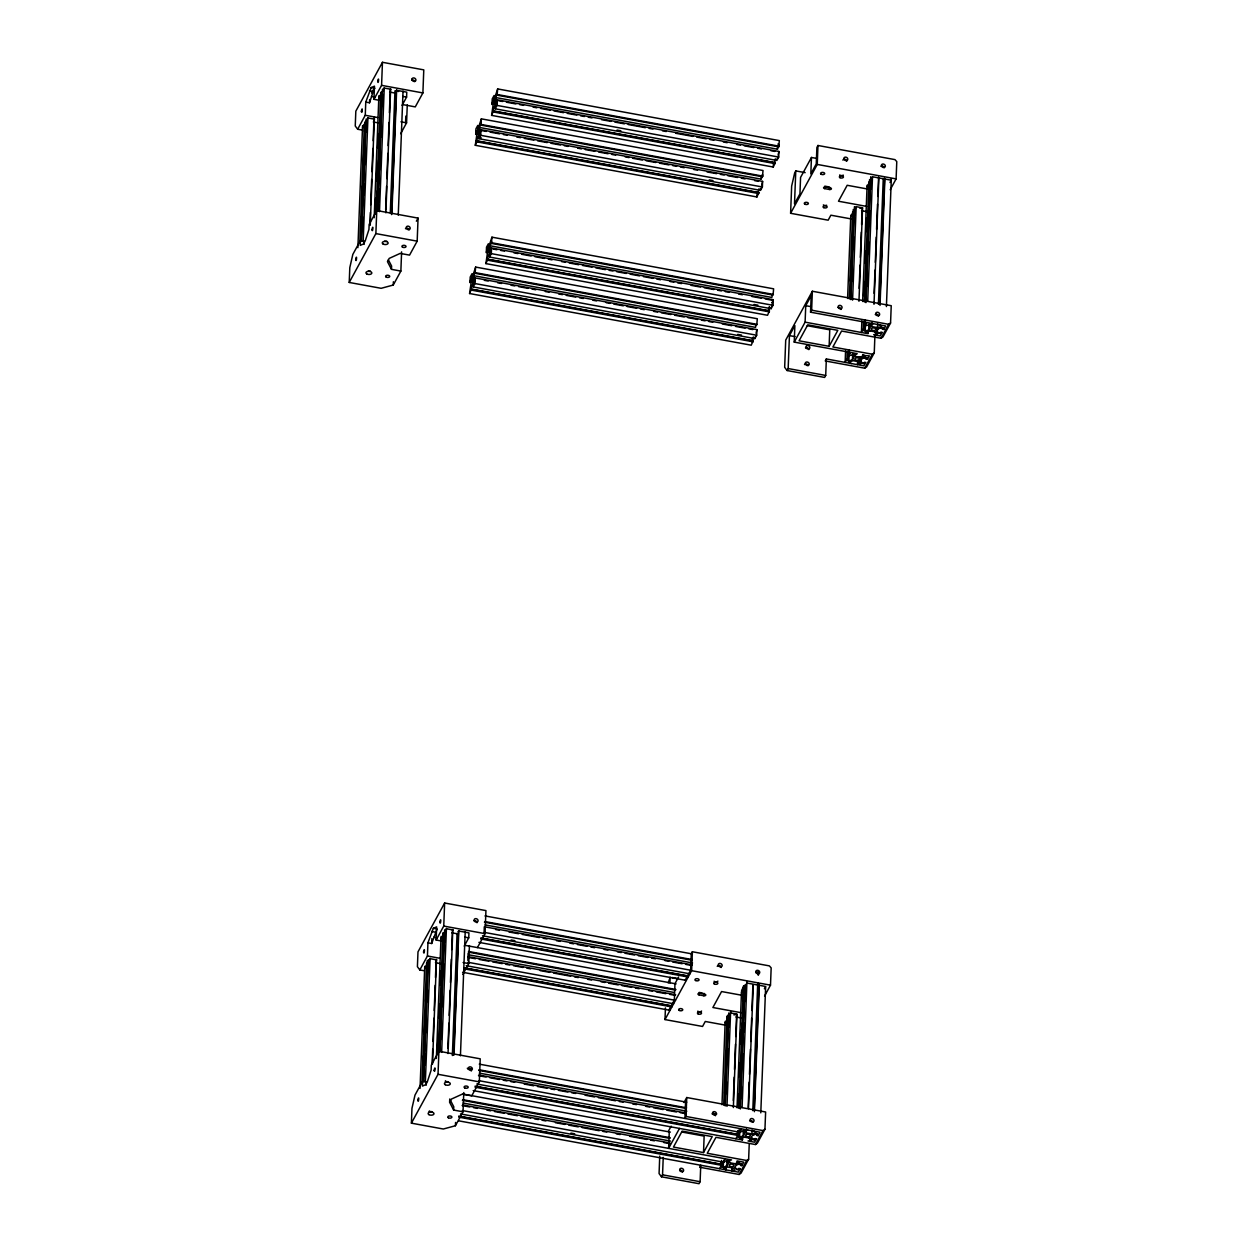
<?xml version="1.0" encoding="UTF-8"?>
<svg xmlns="http://www.w3.org/2000/svg" width="1246" height="1246" viewBox="0 0 1246 1246"><rect width="100%" height="100%" fill="white"/><g stroke="black" fill="none" stroke-linecap="round" stroke-linejoin="round"><path stroke-width="1.5" d="M401.601 251.863L400.869 271.083L393.253 285.038L381.151 288.309L349.223 282.453L349.799 267.625L352.836 254.402L360.437 240.447L364.19 241.132L364.066 244.434M357.882 247.674L362.586 125.597M359.798 242.347L364.362 124.148M360.437 240.447L360.25 245.384L363.536 243.951L365.28 240.758L368.956 229.435L369.143 224.482L376.759 210.527L418.064 218.112L417.176 241.163L409.56 255.119L400.168 253.405L389.188 258.405L387.444 261.598L391.478 269.354L400.869 271.083M360.857 228.47L361.309 216.835M362.134 195.529L362.508 185.841M363.318 164.519L363.77 152.9M364.595 131.578L364.969 121.89M361.402 129.927L357.649 129.241L365.265 115.271L365.763 102.094L371.183 87.578L374.47 86.145L373.956 99.322L379.251 100.287M361.106 240.634L365.654 122.435M361.465 241.101L366.168 119.024M362.274 228.719L362.711 217.1M363.536 195.778L363.988 184.159M364.735 164.784L365.187 153.149M365.997 131.842L366.371 122.155M363.162 241.584L367.944 117.576M365.763 102.094L369.532 102.779L369.657 99.493M370.015 222.084L370.389 212.396M370.701 204.64L371.666 179.455M371.962 171.699L372.85 148.461M373.161 140.705L373.971 119.382M370.233 225.308L374.407 116.797M374.189 217.754L378.893 95.693M375.155 211.804L375.685 198.239M376.354 180.81L376.946 165.297M377.616 147.869L378.145 134.303M376.043 214.374L380.746 92.297M349.223 282.453L375.871 233.594L376.759 210.527M377.024 202.428L377.476 190.794M378.286 169.487L378.659 159.799M379.485 138.477L379.937 126.858M380.762 105.536L381.198 93.917M373.956 99.322L381.572 85.351L382.46 62.3L423.78 69.869L422.892 92.936L415.276 106.891L402.629 104.571M377.413 210.714L381.961 92.516M377.787 211.181L382.491 89.105M378.426 202.677L378.955 189.112M379.703 169.736L380.155 158.117M380.965 136.811L381.338 127.108M382.164 105.801L382.615 94.182M379.485 211.664L384.251 87.656M385.668 209.608L386.556 186.355M386.852 178.599L387.818 153.414M388.129 145.657L389.017 122.419M389.391 112.732L390.294 89.478M385.871 212.832L390.637 88.824M390.278 212.895L394.966 90.818M391.524 214.577L396.29 90.569M391.867 213.938L396.649 89.93M391.478 269.354L391.602 266.068L388.378 259.853M393.253 285.038L393.378 281.752M398.253 215.106L403.034 91.098M405.62 121.547L405.822 116.065M402.053 105.427L406.585 97.11L406.772 92.173L396.446 90.273L396.041 91.02L398.595 91.488M400.651 133.711L406.57 122.856L407.271 104.882M463.777 1092.571L463.029 1111.79L455.413 1125.745L443.311 1129.016L411.398 1123.16L411.959 1108.333L414.996 1095.109L422.612 1081.154L426.366 1081.84L426.241 1085.141M420.042 1088.381L424.746 966.32M421.973 1083.054L426.599 962.924M422.612 1081.154L422.425 1086.091L425.711 1084.659L427.456 1081.466L431.116 1070.143L431.303 1065.205L438.919 1051.235L480.224 1058.82L479.336 1081.871L471.736 1095.841L462.344 1094.113L451.348 1099.112L449.619 1102.305L453.637 1110.061L463.029 1111.79M423.173 1065.299L423.547 1055.611M424.372 1034.305L424.824 1022.67M425.634 1001.363L426.085 989.729M426.911 968.422L427.207 960.666M423.578 970.634L419.824 969.949L427.425 955.978L427.939 942.801L433.343 928.301L436.645 926.853L436.131 940.029L441.411 940.995M423.266 1081.341L427.892 961.211M423.64 1081.808L428.344 959.732M424.59 1065.564L425.042 1053.929M425.852 1032.623L426.225 1022.935M427.051 1001.613L427.503 989.994M428.313 968.672L428.624 960.931M425.338 1082.291L430.119 958.283M427.939 942.801L431.692 943.502L431.879 938.55M432.191 1062.791L432.705 1049.225M433.016 1041.485L433.904 1018.231M434.2 1010.475L435.181 985.29M435.477 977.534L436.147 960.105M432.471 1064.084L436.505 959.451M436.365 1058.477L441.068 936.4M437.393 1050.58L438 1035.083M438.67 1017.639L439.184 1004.074M439.931 984.698L440.461 971.132M438.281 1053.135L442.906 933.005M411.398 1123.16L438.031 1074.301L438.919 1051.235M439.34 1039.257L439.791 1027.639M440.539 1008.263L440.975 996.629M441.8 975.322L442.252 963.688M443.078 942.381L443.451 932.693M436.131 940.029L443.747 926.074L444.635 903.007L485.94 910.592L485.052 933.643L477.436 947.599M439.573 1051.422L444.137 933.238M439.947 1051.889L444.651 929.812M440.741 1039.522L441.193 1027.888M442.019 1006.581L442.392 996.893M443.218 975.571L443.654 963.952M444.479 942.63L444.853 932.943M469.571 293.526L471.549 279.961L470.848 278.948L469.991 282.655L470.209 277.064L472.063 273.668L471.938 278.31L475.645 267.08L757.319 318.742L756.743 324.988L475.084 273.326L475.162 271.021L473.869 275.724L474.383 281.658L475.224 277.951L756.898 329.614L756.68 335.221L754.827 338.601L473.169 286.938L473.293 282.312L470.754 289.228L470.708 290.458L471.471 289.072L753.129 340.719L751.245 345.189L469.571 293.526L471.471 289.072M475.287 145.299L477.265 131.733L476.548 130.721L475.707 134.428L475.925 128.836L477.763 125.441L477.639 130.067L481.361 118.853L763.019 170.515L762.459 176.761L480.785 125.098L480.878 122.793L479.57 127.481L480.084 133.431L480.94 129.724L762.599 181.386L762.381 186.978L760.543 190.373L478.869 138.711L479.009 134.085L476.47 141L476.408 142.231L477.171 140.845L758.845 192.491L756.945 196.961L475.287 145.299L477.171 140.845M441.645 1052.372L446.426 928.363M473.169 286.938L475.006 283.558L475.224 277.951M475.084 273.326L475.645 267.08M478.869 138.711L480.722 135.331L480.94 129.724M480.785 125.098L481.361 118.853M447.906 1048.384L448.872 1023.184M449.167 1015.443L450.149 990.243M450.445 982.502L451.332 959.249M451.706 949.561L452.454 930.186M448.03 1053.54L452.812 929.532M449.619 1102.305L449.744 1099.019L453.778 1106.775L453.637 1110.061M452.36 1055.533L457.064 933.472M453.684 1055.3L458.466 931.292M454.042 1054.646L458.824 930.637M485.893 263.607L487.856 250.041L487.155 249.044L486.314 252.736L486.516 247.144L488.37 243.749L488.245 248.39L491.952 237.176L773.626 288.823L773.05 295.068L491.391 243.422L491.485 241.117L490.176 245.805L490.69 251.739L491.547 248.032L773.205 299.694L772.987 305.301L771.134 308.681L489.476 257.034L489.6 252.393L487.061 259.308L487.015 260.539L487.778 259.152L769.436 310.815L767.552 315.269L485.893 263.607L487.778 259.152M491.594 115.38L493.572 101.814L492.871 100.817L492.014 104.508L492.232 98.917L494.086 95.521L493.946 100.163L497.668 88.933L779.326 140.596L778.766 146.841L497.107 95.194L497.185 92.889L495.877 97.577L496.406 103.511L497.247 99.805L778.906 151.467L778.703 157.074L776.85 160.454L495.192 108.807L495.316 104.166L492.777 111.081L492.731 112.311L493.494 110.925L775.152 162.572L773.268 167.042L491.594 115.38L493.494 110.925M455.413 1125.745L455.553 1122.459M460.428 1055.814L465.21 931.806M489.476 257.034L491.329 253.639L491.547 248.032M491.391 243.422L491.952 237.176M495.192 108.807L497.029 105.412L497.247 99.805M497.107 95.194L497.668 88.933M467.857 960.432L468.138 953.112M464.228 946.135L468.745 937.833L468.948 932.88L458.621 930.996L458.201 931.743M462.827 974.419L468.745 963.563L469.43 945.589M484.087 932.351L484.305 926.853M659.741 1156.086L659.072 1173.561L661.47 1176.8L699.022 1183.7L700.112 1181.706L700.75 1165.228L699.66 1167.222L739.08 1174.464L741.027 1173.156L748.644 1159.201L749.235 1143.828M725.92 1025.256L705.267 1021.471L702.557 1026.455L664.99 1019.571L665.442 1007.921M661.47 1176.8L662.545 1174.822L663.23 1157.378M669.943 982.985L670.161 977.176L668.214 982.954M669.258 1131.898L668.619 1148.376L679.491 1128.424M685.565 1101.994L684.942 1118.456L686.016 1116.463L686.748 1097.524L765.62 1111.993L764.951 1129.281L757.334 1143.236L755.403 1144.544L715.967 1137.318L707.261 1153.266L746.697 1160.493L748.644 1159.201M664.99 1019.571L691.639 970.696L692.371 951.757L769.358 965.884L771.165 967.877L770.495 985.165L764.577 996.021M699.099 994.884A1.558 0.841 2.2 0 1 698.04 993.81A1.558 0.841 2.2 0 1 699.972 993.296L704.675 994.152A1.558 0.841 2.2 0 1 705.734 995.227A1.558 0.841 2.2 0 1 703.803 995.756L699.099 994.884L699.208 992.423L702.323 993M703.803 995.756L703.897 993.28M703.507 1152.581L712.214 1136.617L682.169 1131.119L673.463 1147.068L703.507 1152.581L704.146 1136.103L681.609 1131.975M721.979 1104.735L725.188 1021.424M756.945 196.961L757.101 193.223M753.332 336.965L752.366 342.12L753.129 340.719M721.512 1161.412L721.372 1165.29L719.518 1168.67M723.677 1105.218L727.119 1015.988M460.475 1113.924L724.331 1162.316L725.094 1160.929L726.496 1161.179L728.458 1163.188L726.823 1166.178L723.241 1167.159L721.823 1166.91L721.979 1163.032M724.658 1093.272L725.11 1081.653M725.935 1060.33L726.309 1050.643M727.134 1029.336L727.571 1017.702M721.823 1166.91L722.742 1161.63M724.907 1105.451L728.334 1016.315M725.265 1105.903L728.848 1012.905M754.827 338.601L755.637 336.14M723.241 1167.159L723.459 1161.35M726.075 1093.536L726.527 1081.902M727.337 1060.595L727.789 1048.976M728.614 1027.654L728.988 1017.966M762.459 176.761L762.536 174.456L761.228 179.144L479.57 127.481M726.979 1106.386L730.623 1011.441M726.06 1165.976L725.904 1169.854L723.63 1168.717L727.648 1167.019L733.287 1168.047L734.891 1170.788L731.916 1170.944L732.056 1167.081M726.823 1166.178L727.041 1160.369M733.302 1100.452L734.19 1077.198M734.501 1069.457L735.467 1044.273M735.763 1036.516L736.588 1015.194M733.349 1107.554L736.947 1014.556M732.274 1170.305L732.414 1166.427M737.025 1107.756L741.51 991.505M773.268 167.042L773.408 163.304M737.757 1107.616L738.286 1094.05M738.956 1076.622L739.485 1063.056M740.233 1043.681L740.747 1030.115M769.639 307.046L768.673 312.201L769.436 310.815M775.339 158.818L774.389 163.974L775.152 162.572M737.834 1131.493L737.679 1135.371L735.825 1138.766M738.722 1108.239L743.426 986.069M476.782 1084.004L740.638 1132.396L741.401 1131.01L742.803 1131.259L744.765 1133.268L743.13 1136.259L738.146 1136.991L738.364 1131.181M739.626 1098.24L740.077 1086.605M740.903 1065.299L741.277 1055.611M742.102 1034.289L742.538 1022.67M743.364 1001.363L743.815 989.729M738.146 1136.991L739.127 1129.779M739.953 1108.473L744.641 986.396M739.454 1131.103L739.423 1132.178L741.261 1128.783M740.311 1108.924L745.092 984.916M771.134 308.681L771.181 307.622M739.548 1137.255L739.766 1131.43M741.043 1098.489L741.495 1086.87M742.305 1065.548L742.756 1053.929M743.582 1032.623L743.955 1022.935M744.765 1001.613L745.217 989.994M771.944 306.22L771.99 304.99M778.158 144.894L778.205 143.664M773.205 299.694L772.349 303.401L771.648 302.404M778.766 146.841L778.859 144.536L777.551 149.224L495.877 97.577M742.086 1107.476L746.946 981.521M743.13 1136.259L743.364 1130.449M753.659 1131.057L755.933 1132.193L755.528 1132.941L751.914 1133.891L746.276 1132.863L746.432 1128.985M748.192 1107.351L749.158 1082.167M749.469 1074.41L750.435 1049.225M750.731 1041.469L751.634 1018.231M751.93 1010.475L752.895 985.29M748.472 1108.644L753.254 984.636M751.914 1133.891L752.054 1130.013M752.802 1110.638L757.739 982.751M758.035 975.011L758.175 971.132M754.126 1110.388L758.985 984.449M754.406 1111.681L759.266 985.742M851.532 218.984L830.88 215.2L828.154 220.184L790.603 213.3L791.646 186.121L794.683 172.898L795.773 170.904L805.165 172.633M860.83 357.446L860.69 361.247L862.715 363.287L865.814 362.352L863.899 365.841L826.347 358.957L825.709 375.435L824.618 377.429L787.067 370.529L788.157 368.551L789.434 335.61L794.87 325.627L794.232 342.105L857.139 353.63L853.899 354.409L855.94 356.465C857.482 358.396 869.287 356.309 862.357 355.421L869.35 355.873L867.434 359.362M795.773 170.904L794.512 203.846L799.948 193.878L800.571 177.399L811.458 157.463L817.174 158.507M760.792 1112.849L765.636 986.91M794.232 342.105L805.103 322.153L805.741 305.691L811.177 295.707L810.539 312.185L885.657 325.954L883.757 329.442L882.339 329.193L883.087 327.838L882.137 327.667L878.446 328.664M811.458 157.463L810.819 173.926L816.255 163.958L816.893 147.48L817.968 145.486L894.955 159.613L896.777 161.606L896.108 178.894L890.189 189.75M810.539 312.185L811.629 310.192L812.361 291.252L891.233 305.706L890.563 323.01L882.947 336.965L881 338.273L841.58 331.031L832.873 346.995L872.309 354.222L874.256 352.93L874.91 335.626M790.603 213.3L817.251 164.425L817.968 145.486M824.712 188.613L824.805 186.152L829.509 187.009L829.415 189.485L824.712 188.613A1.558 0.841 2.2 0 1 823.653 187.539A1.558 0.841 2.2 0 1 825.584 187.025L830.272 187.881A1.558 0.841 2.2 0 1 831.347 188.956A1.558 0.841 2.2 0 1 829.415 189.485M829.12 346.31L837.826 330.346L807.782 324.832L799.075 340.797L829.12 346.31L829.758 329.832L807.221 325.704M845.582 350.78L845.131 362.399L846.968 359.019L847.28 351.263M847.592 298.464L850.8 215.137M849.289 298.947L852.653 211.758M850.488 281.191L850.94 269.572M851.766 248.25L852.217 236.631M853.027 215.309L853.261 209.499M848.947 350.017L848.713 355.826L852.108 354.908L854.055 356.917L852.435 359.907L848.838 360.888L847.436 360.639L848.495 351.481M850.504 299.165L853.946 210.044M850.878 299.632L854.46 206.618M848.838 360.888L849.071 355.079M851.906 281.456L852.357 269.821M853.167 248.515L853.619 236.88M854.445 215.574L854.663 209.764M852.576 300.115L856.158 207.116M852.435 359.907L852.653 354.098M859.133 288.371L860.036 265.118M860.332 257.377L861.298 232.177M861.593 224.436L862.201 208.923M858.961 301.283L862.543 208.284M857.669 360.795L857.528 364.673L858.027 360.156M864.537 362.228L863.774 363.63L862.357 363.365L860.41 361.371L860.565 357.493M861.889 320.861L861.438 332.495L863.291 329.1L863.587 321.343M862.637 301.485L867.107 185.233M863.603 295.536L864.117 281.97M864.864 262.594L865.316 250.976M866.063 231.585L866.577 218.034M864.335 301.968L868.96 181.838M865.456 286.159L865.908 274.525M866.733 253.218L867.185 241.584M867.995 220.277L868.369 210.59M869.194 189.267L869.568 179.58M865.254 320.097L865.02 325.907L868.415 324.988L870.378 326.997L868.742 329.988L865.16 330.969L863.743 330.72L864.802 321.577M865.549 302.202L870.253 180.125M865.923 302.653L870.767 176.714M865.16 330.969L865.378 325.159M866.873 286.409L867.325 274.79M868.135 253.468L868.587 241.849M869.412 220.526L869.786 210.839M870.596 189.532L870.97 179.845M867.699 301.205L872.48 177.197M868.742 329.988L868.96 324.178M879.271 324.785L881.545 325.922L881.14 326.67L877.511 327.62L871.889 326.592L872.029 322.714M874.1 293.34L875.004 270.086M875.299 262.33L876.265 237.145M876.561 229.389L877.527 204.204M877.838 196.447L878.586 177.072M874.007 304.304L878.851 178.365M805.103 322.153L868.01 333.694L868.415 332.947L865.549 332.526L865.954 331.779L869.568 330.829L875.206 331.857L877.215 333.85L873.648 334.722L880.221 335.937L882.121 332.448L878.679 333.461L876.717 331.452L876.873 327.573M877.137 327.542L876.997 331.327L879.037 333.367M877.511 327.62L877.667 323.742M878.414 304.367L883.258 178.427M879.738 304.117L884.582 178.178M880.019 305.41L884.862 179.471M886.404 306.578L891.326 178.708M752.132 340.501L752.724 337.868M756.12 324.754L755.528 327.371L473.869 275.724M769.343 306.641L768.034 311.329M772.442 294.835L771.835 297.451L490.176 245.805M760.932 178.739L761.54 176.122M759.032 188.738L758.129 192.663L476.47 141M777.239 148.819L777.847 146.203M721.605 1160.447L720.702 1164.371L459.961 1116.556M737.912 1130.543L737.009 1134.467L476.284 1086.637M369.532 102.779L373.193 91.456L369.439 90.771M431.692 943.502L437.097 928.986L433.343 928.301M382.46 62.3L355.826 111.159L355.25 125.986L357.649 129.241M371.526 93.014L373.255 89.821M362.493 127.933L367.928 117.965L374.501 119.164L374.096 119.912M378.8 98.013L384.235 88.045L390.808 89.245L390.403 89.992M416.366 221.212L418.064 218.112M762.599 181.386L761.758 185.093M778.906 151.467L778.065 155.174M758.082 193.893L758.845 192.491M760.574 189.299L761.337 187.912M776.897 159.395L777.644 157.993M756.898 329.614L756.042 333.321M444.635 903.007L417.986 951.882L417.41 966.694L419.824 969.949M424.668 968.64L430.104 958.672L436.676 959.872L436.256 960.619M440.975 938.721L446.411 928.753L452.983 929.952L452.578 930.7M850.738 216.648L856.173 206.68L862.746 207.88L859.787 208.16M867.06 186.729L872.496 176.761L891.264 180.203L890.002 182.523M812.361 291.252L785.712 340.111L784.669 367.29L787.067 370.529M826.347 358.957L825.257 360.951L864.693 368.193L866.64 366.885L874.256 352.93M848.713 355.826L850.566 352.431M865.02 325.907L866.873 322.512M865.861 332.48L869.817 330.984M851.516 363.583L849.242 362.446L849.647 361.698L853.261 360.748L858.899 361.776L860.908 363.77L857.871 364.034M873.259 323.68L869.864 324.599L871.889 326.592M862.964 354.705L865.238 355.842L864.833 356.59L861.204 357.54L855.581 356.512L853.557 354.518L856.594 354.253M860.41 361.371L862.045 358.381L867.029 357.649L866.266 359.05M876.717 331.452L878.352 328.461L881.934 327.464L883.352 327.729L882.589 329.131L883.803 329.349M876.608 334.442L874.848 331.903M879.972 333.539L880.704 332.184L882.121 332.448M864.693 368.193L872.309 354.222M881 338.273L888.616 324.303L890.563 323.01M678.587 977.02L674.974 983.67L674.335 1000.149L668.9 1010.117M692.371 951.757L691.281 953.751L690.642 970.229L685.207 980.197M727.041 1017.125L728.848 1013.792M741.541 990.539L744.251 985.539M725.141 1022.919L730.577 1012.951L737.149 1014.151L733.91 1014.929M741.448 993L746.884 983.032L765.667 986.474L764.39 988.794M668.386 1131.228L671.142 1126.166M683.992 1102.57L686.748 1097.524M723.116 1162.097L724.954 1158.702M728.567 1160.197L730.327 1162.736M740.264 1138.751L744.22 1137.255M742.211 1139.934L742.818 1139.218L739.937 1138.797L740.342 1138.05L743.971 1137.1L749.594 1138.128L751.618 1140.121L748.036 1140.993L754.609 1142.208L756.509 1138.719L753.067 1139.732L751.12 1137.723L752.74 1134.732L757.739 1134L756.976 1135.402M747.647 1129.966L744.267 1130.87L746.276 1132.863M739.299 1162.16L735.342 1163.655M750.995 1140.713L749.235 1138.174M738.053 1169.729L738.785 1168.374L740.202 1168.623L738.302 1172.128L458.793 1120.855M757.475 1134.109L756.727 1135.464L758.191 1135.62M758.144 1135.729L760.044 1132.225L478.635 1080.625M739.08 1174.464L746.697 1160.493M755.403 1144.544L763.004 1130.589L764.951 1129.281M862.139 358.583L865.83 357.586L866.764 357.758L866.032 359.113L867.496 359.269M752.849 1134.935L756.54 1133.938M736.526 1164.854L740.217 1163.857L741.168 1164.029L740.42 1165.384L741.837 1165.633L743.737 1162.144L737.165 1160.945L736.76 1161.693L739.626 1162.113L739.221 1162.861L735.592 1163.811L729.969 1162.783L727.944 1160.789L731.527 1159.917L462.328 1110.544M497.45 94.54L779.124 146.203M498.805 100.801L502.605 101.502M506.406 102.203L515.922 103.948M519.738 104.648L523.538 105.349M533.054 107.094L536.855 107.795M540.671 108.48L550.187 110.224M553.987 110.925L563.504 112.67M567.319 113.37L576.836 115.115M580.636 115.816L584.436 116.517M588.252 117.217L592.052 117.918M601.569 119.663L611.085 121.407M614.885 122.092L624.402 123.837M628.218 124.538L645.335 127.684M649.15 128.385L652.951 129.086M662.467 130.83L666.283 131.531M675.784 133.275L692.916 136.406M696.732 137.107L706.248 138.851M710.049 139.552L713.849 140.253M723.365 141.997L727.181 142.698M736.698 144.443L740.498 145.143M744.298 145.829L753.814 147.573M757.63 148.274L761.431 148.975M770.947 150.719L774.747 151.42M497.029 105.412L778.703 157.074M817.251 164.425L896.108 178.894M381.572 85.351L422.892 92.936M617.035 130.067L620.835 130.768M371.183 87.578L374.937 88.279M389.609 92.064L394.624 92.983M492.777 111.081L774.436 162.743M493.447 111.984L775.105 163.647M402.832 96.425L406.585 97.11M371.495 96.518L374.937 97.141M867.839 189.065L847.187 185.28L838.496 201.229L866.655 206.4M481.143 124.46L762.801 176.122M480.582 130.378L486.298 131.422M490.099 132.123L499.615 133.867M503.431 134.568L507.231 135.269M516.747 137.013L520.548 137.699M524.364 138.399L533.88 140.144M537.68 140.845L547.196 142.589M550.997 143.29L560.513 145.034M564.329 145.735L568.129 146.436M577.646 148.181L581.446 148.881M585.262 149.567L594.778 151.311M598.578 152.012L608.095 153.756M611.895 154.457L615.711 155.158M625.227 156.903L629.028 157.603M632.843 158.304L642.344 160.049M646.16 160.734L655.676 162.494M659.477 163.179L668.993 164.924M672.809 165.625L676.609 166.325M680.409 167.026L684.225 167.727M693.742 169.472L697.542 170.172M707.058 171.917L716.575 173.661M720.375 174.347L724.191 175.047M727.991 175.748L737.507 177.493M741.308 178.194L745.124 178.894M754.64 180.639L758.44 181.34M480.722 135.331L762.381 186.978M365.265 115.271L377.585 117.529M400.947 121.812L406.57 122.856M477.374 137.076L481.174 137.776M709.192 179.876L713.008 180.577M861.562 210.699L866.577 211.618M373.302 121.983L378.317 122.902M477.14 141.904L758.798 193.566M491.749 242.768L773.408 294.43M805.741 305.691L811.38 306.718M493.089 249.029L496.889 249.73M500.705 250.43L504.505 251.131M514.022 252.876L517.838 253.577M521.638 254.277L531.154 256.022M534.955 256.723L544.471 258.467M548.287 259.152L552.087 259.853M561.603 261.598L565.404 262.299M569.22 262.999L578.736 264.744M582.536 265.445L592.052 267.189M595.853 267.89L605.369 269.634M609.185 270.335L612.985 271.021M616.801 271.721L626.302 273.466M630.118 274.167L639.634 275.911M643.434 276.612L652.951 278.356M656.767 279.057L660.567 279.758M670.083 281.503L673.884 282.188M677.699 282.889L681.5 283.59M691.016 285.334L700.532 287.078M704.333 287.779L713.849 289.524M717.665 290.225L721.465 290.925M725.265 291.626L729.081 292.312M738.598 294.056L742.398 294.757M751.914 296.501L761.431 298.246M765.231 298.947L772.847 300.348M811.629 310.192L888.616 324.303M491.329 253.639L772.987 305.301M375.871 233.594L417.176 241.163M754.048 304.476L757.864 305.177M487.061 259.308L768.72 310.97M487.731 260.227L769.405 311.874M863.291 329.1L864.506 329.318M475.427 272.687L757.101 324.349M789.434 335.61L795.057 336.638M484.398 280.35L488.198 281.051M497.715 282.795L501.515 283.496M511.031 285.241L514.847 285.926M518.648 286.627L528.164 288.371M531.964 289.072L535.78 289.773M545.296 291.517L549.097 292.218M558.613 293.963L562.413 294.663M566.229 295.364L575.745 297.109M579.546 297.794L583.362 298.495M592.862 300.239L596.678 300.94M606.195 302.685L609.995 303.385M613.811 304.086L623.327 305.831M627.127 306.532L636.644 308.276M640.444 308.977L644.26 309.662M653.776 311.407L657.577 312.107M661.377 312.808L670.893 314.553M674.709 315.254L684.225 316.998M688.026 317.699L697.542 319.443M701.342 320.144L705.158 320.845M708.958 321.53L712.774 322.231M722.291 323.976L731.791 325.72M735.607 326.421L745.124 328.165M748.924 328.866L752.74 329.567M475.006 283.558L756.68 335.221M737.741 334.395L741.541 335.096M470.754 289.228L752.413 340.89M471.424 290.131L753.082 341.793M846.968 359.019L848.199 359.237M788.157 368.551L825.709 375.435M484.974 915.919L692.418 953.969M484.772 921.526L692.2 959.56M484.414 922.165L691.857 960.214M485.099 924.906L692.542 962.956M484.554 926.79L691.997 964.84M495.628 929.532L499.428 930.232M508.944 931.977L518.461 933.721M522.276 934.422L539.393 937.568M543.209 938.254L547.01 938.954M556.526 940.699L560.326 941.4M569.843 943.144L573.658 943.845M577.459 944.546L586.975 946.29M590.791 946.991L594.591 947.692M604.108 949.436L607.908 950.122M617.424 951.866L621.24 952.567M625.04 953.268L634.557 955.012M638.357 955.713L647.873 957.458M651.689 958.158L655.489 958.859M665.006 960.604L668.806 961.305M672.622 961.99L682.138 963.734M685.939 964.435L691.655 965.479M484.351 932.397L691.779 970.432M691.639 970.696L770.495 985.165M443.747 926.074L485.052 933.643M511.078 939.951L514.894 940.652M482.498 935.777L689.941 973.827M480.8 937.895L688.244 975.945M451.784 932.787L456.799 933.706M481.984 938.409L687.527 976.116M480.754 938.97L688.197 977.02M464.992 937.132L468.745 937.833M431.614 931.478L435.368 932.179M672.046 977.518L677.668 978.562M478.916 942.365L686.344 980.415M433.67 937.226L437.112 937.864M742.242 995.336L721.574 991.551L712.883 1007.516L741.043 1012.671M464.805 945.293L676.111 983.888M468.449 951.446L675.893 989.48M470.007 952.442L675.534 990.134M468.792 954.825L674.32 992.517M468.247 956.71L675.69 994.76M467.904 957.364L475.505 958.75M479.321 959.451L488.837 961.196M492.637 961.896L502.154 963.641M505.954 964.342L509.77 965.043M513.57 965.728L523.086 967.472M526.887 968.173L530.703 968.874M540.219 970.618L549.735 972.363M553.535 973.064L570.668 976.21M574.468 976.911L578.284 977.596M587.801 979.34L591.601 980.041M601.117 981.786L604.917 982.487M608.733 983.187L618.25 984.932M622.05 985.633L631.566 987.377M635.367 988.078L639.182 988.763M648.699 990.523L652.499 991.209M656.299 991.909L665.816 993.654M669.632 994.355L675.332 995.398M468.029 962.301L675.472 1000.351M427.425 955.978L439.76 958.252M463.107 962.535L468.745 963.563M466.191 965.697L673.634 1003.746M735.95 1016.97L740.965 1017.904M464.493 967.815L671.921 1005.865M435.461 962.691L440.477 963.61M465.677 968.329L671.22 1006.02M464.447 968.89L671.89 1006.939M462.593 972.285L670.037 1010.319M479.274 1064.146L686.717 1102.196M479.056 1069.753L686.499 1107.803M467.281 1068.305L471.081 1069.006M478.698 1070.392L686.141 1108.442M712.79 1113.332L716.59 1114.033M479.383 1073.133L686.826 1111.183M478.853 1075.018L686.297 1113.067M478.495 1075.672L486.111 1077.058M489.912 1077.759L499.428 1079.503M503.244 1080.204L507.044 1080.905M510.844 1081.606L514.66 1082.307M524.177 1084.051L533.693 1085.796M537.493 1086.496L547.01 1088.241M550.81 1088.926L554.626 1089.627M558.426 1090.328L567.942 1092.072M571.758 1092.773L575.559 1093.474M585.075 1095.218L594.591 1096.963M598.392 1097.664L615.524 1100.794M619.324 1101.495L623.14 1102.196M632.657 1103.94L636.457 1104.641M645.973 1106.386L649.773 1107.087M653.589 1107.787L663.106 1109.532M666.906 1110.217L676.422 1111.962M680.223 1112.662L685.939 1113.722M686.016 1116.463L763.004 1130.589M438.031 1074.301L479.336 1081.871M475.084 1086.138L737.725 1134.296M475.053 1087.197L738.894 1135.589M756.462 1138.813L755.232 1138.595L754.469 1139.981L751.385 1137.598M473.2 1090.593L742.398 1139.965M462.967 1094.066L670.395 1132.116M462.749 1099.673L670.192 1137.707M462.391 1100.311L669.834 1138.361M463.076 1103.053L670.519 1141.087M462.546 1104.937L669.974 1142.987M462.188 1105.591L469.804 1106.978M473.605 1107.678L477.405 1108.379M486.921 1110.124L490.737 1110.825M494.537 1111.525L504.054 1113.27M507.87 1113.955L517.37 1115.715M521.186 1116.4L530.703 1118.145M534.503 1118.846L538.319 1119.547M542.119 1120.247L545.919 1120.948M555.436 1122.693L564.952 1124.437M568.768 1125.138L578.284 1126.882M582.084 1127.568L599.217 1130.714M603.017 1131.415L606.818 1132.116M616.334 1133.86L620.15 1134.561M629.666 1136.305L646.799 1139.436M650.599 1140.137L654.399 1140.838M663.916 1142.582L669.632 1143.626M570.902 1133.097L574.702 1133.798M741.884 1165.54L740.669 1165.322L741.432 1163.92L740.015 1163.655L736.433 1164.652L734.797 1167.642L736.76 1169.651L740.14 1168.732M458.777 1116.042L721.403 1164.216M458.73 1117.117L722.587 1165.508M662.545 1174.822L700.112 1181.706M735.078 1167.518L737.118 1169.558M805.461 347.805A2.056 1.667 28.6 0 1 808.779 349.643M838.091 307.435A2.056 1.667 28.6 0 1 841.003 309.475M875.237 314.522A2.056 1.667 28.6 0 1 878.508 315.908M804.495 364.564A2.056 1.667 28.6 0 1 808.093 365.639M405.464 228.734A2.056 1.667 28.6 0 1 409.062 229.809M386.743 241.101A2.928 1.573 2.2 0 1 384.516 241.179M370.436 271.021A2.928 1.573 2.2 0 1 368.209 271.098M411.928 79.993A2.056 1.667 28.6 0 1 414.778 81.582M412.208 79.043A2.056 1.106 2.2 0 1 411.881 79.261M826.612 205.232A2.056 1.106 2.2 0 1 823.388 204.874M842.857 160.095A2.056 1.667 28.6 0 1 846.704 161.248M843.262 175.094A2.056 1.106 2.2 0 1 839.695 174.954M880.938 166.294A2.056 1.667 28.6 0 1 884.208 167.68M448.077 1081.684A2.445 1.324 2.2 0 1 445.352 1080.967M431.77 1111.603A2.445 1.324 2.2 0 1 429.418 1111.183M712.073 1113.908A2.056 1.667 28.6 0 1 715.391 1115.746M749.625 1120.793A2.056 1.667 28.6 0 1 752.895 1122.179M679.631 1170.337A2.056 1.667 28.6 0 1 682.481 1171.925M467.966 1069.146A2.056 1.667 28.6 0 1 471.284 1070.984M448.202 1081.949A2.928 1.573 2.2 0 1 445.383 1081.435M431.895 1111.868A2.928 1.573 2.2 0 1 429.076 1111.354M701.56 1011.02A2.056 1.106 2.2 0 1 699.816 1011.768A2.056 1.106 2.2 0 1 697.791 1011.145M717.244 966.366A2.056 1.667 28.6 0 1 721.107 967.519M717.867 981.116A2.056 1.106 2.2 0 1 716.123 981.848A2.056 1.106 2.2 0 1 714.098 981.225M755.761 972.363A2.056 1.667 28.6 0 1 758.565 974.839M474.087 920.716A2.056 1.667 28.6 0 1 476.984 922.756M361.371 111.283C362.088 115.785 362.944 104.166 361.371 111.283M355.655 259.511C356.372 263.996 357.259 252.471 355.655 259.511M377.678 81.379C378.395 85.849 379.282 74.324 377.678 81.379M371.962 229.607C372.694 234.108 373.535 222.473 371.962 229.607M477.685 132.746C478.557 138.104 479.554 124.257 477.685 132.746M471.969 280.973C472.841 286.331 473.838 272.485 471.969 280.973M423.531 952.006C424.263 956.507 425.104 944.873 423.531 952.006M417.831 1100.234C418.547 1104.704 419.388 1093.225 417.831 1100.234M493.992 102.826C494.864 108.2 495.861 94.353 493.992 102.826M488.292 251.053C489.133 256.396 490.192 242.674 488.292 251.053M439.854 922.087C440.57 926.557 441.411 915.078 439.854 922.087M434.138 1070.314C434.87 1074.815 435.711 1063.181 434.138 1070.314M806.146 347.836A2.056 1.667 28.6 0 0 809.557 348.459A2.056 1.667 28.6 0 0 807.953 345.547A2.056 1.667 28.6 0 0 806.146 347.836M838.371 307.669A2.056 1.667 28.6 0 0 841.782 308.292A2.056 1.667 28.6 0 0 840.178 305.395A2.056 1.667 28.6 0 0 838.371 307.669M875.922 314.553A2.056 1.667 28.6 0 0 879.349 315.191A2.056 1.667 28.6 0 0 877.729 312.279A2.056 1.667 28.6 0 0 875.922 314.553M805.508 364.299A2.056 1.667 28.6 0 0 808.934 364.938A2.056 1.667 28.6 0 0 807.315 362.025A2.056 1.667 28.6 0 0 805.508 364.299M386.182 277.064A2.056 1.106 2.2 0 0 389.64 276.705A2.056 1.106 2.2 0 0 387.179 275.257A2.056 1.106 2.2 0 0 386.182 277.064M366.776 273.933A2.928 1.573 2.2 0 0 371.713 273.404A2.928 1.573 2.2 0 0 368.193 271.348A2.928 1.573 2.2 0 0 366.776 273.933M383.083 244.014A2.928 1.573 2.2 0 0 388.02 243.5A2.928 1.573 2.2 0 0 384.5 241.428A2.928 1.573 2.2 0 0 383.083 244.014M402.505 247.144A2.056 1.106 2.2 0 0 405.947 246.786A2.056 1.106 2.2 0 0 403.486 245.337A2.056 1.106 2.2 0 0 402.505 247.144M406.492 228.47A2.056 1.667 28.6 0 0 409.903 229.093A2.056 1.667 28.6 0 0 408.299 226.18A2.056 1.667 28.6 0 0 406.492 228.47M412.192 80.242A2.056 1.667 28.6 0 0 415.619 80.865A2.056 1.667 28.6 0 0 413.999 77.953A2.056 1.667 28.6 0 0 412.192 80.242M844.087 159.441A2.056 1.667 28.6 0 0 847.498 160.064A2.056 1.667 28.6 0 0 845.894 157.167A2.056 1.667 28.6 0 0 844.087 159.441M881.638 166.325A2.056 1.667 28.6 0 0 885.049 166.964A2.056 1.667 28.6 0 0 883.445 164.051A2.056 1.667 28.6 0 0 881.638 166.325M821.145 174.222A2.056 1.106 2.2 0 0 824.603 173.864A2.056 1.106 2.2 0 0 822.142 172.415A2.056 1.106 2.2 0 0 821.145 174.222M804.838 204.142A2.056 1.106 2.2 0 0 808.296 203.783A2.056 1.106 2.2 0 0 805.819 202.335A2.056 1.106 2.2 0 0 804.838 204.142M823.622 207.584A2.056 1.106 2.2 0 0 827.064 207.225A2.056 1.106 2.2 0 0 824.603 205.777A2.056 1.106 2.2 0 0 823.622 207.584M839.929 177.664A2.056 1.106 2.2 0 0 843.371 177.306A2.056 1.106 2.2 0 0 840.91 175.857A2.056 1.106 2.2 0 0 839.929 177.664M871.779 330.081A2.445 1.324 2.2 0 0 875.891 329.66A2.445 1.324 2.2 0 0 872.963 327.932A2.445 1.324 2.2 0 0 871.779 330.081M855.472 360.001A2.445 1.324 2.2 0 0 859.584 359.564A2.445 1.324 2.2 0 0 856.656 357.851A2.445 1.324 2.2 0 0 855.472 360.001M712.759 1113.94A2.056 1.667 28.6 0 0 716.185 1114.578A2.056 1.667 28.6 0 0 714.565 1111.666A2.056 1.667 28.6 0 0 712.759 1113.94M750.326 1120.839A2.056 1.667 28.6 0 0 753.737 1121.462A2.056 1.667 28.6 0 0 752.132 1118.55A2.056 1.667 28.6 0 0 750.326 1120.839M679.911 1170.57A2.056 1.667 28.6 0 0 683.322 1171.209A2.056 1.667 28.6 0 0 681.718 1168.296A2.056 1.667 28.6 0 0 679.911 1170.57M448.358 1117.771A2.056 1.106 2.2 0 0 451.815 1117.413A2.056 1.106 2.2 0 0 449.339 1115.964A2.056 1.106 2.2 0 0 448.358 1117.771M428.951 1114.64A2.928 1.573 2.2 0 0 433.873 1114.126A2.928 1.573 2.2 0 0 430.353 1112.055A2.928 1.573 2.2 0 0 428.951 1114.64M445.258 1084.721A2.928 1.573 2.2 0 0 450.18 1084.207A2.928 1.573 2.2 0 0 446.675 1082.135A2.928 1.573 2.2 0 0 445.258 1084.721M464.665 1087.851A2.056 1.106 2.2 0 0 468.122 1087.493A2.056 1.106 2.2 0 0 465.661 1086.045A2.056 1.106 2.2 0 0 464.665 1087.851M468.652 1069.177A2.056 1.667 28.6 0 0 472.078 1069.8A2.056 1.667 28.6 0 0 470.458 1066.888A2.056 1.667 28.6 0 0 468.652 1069.177M718.475 965.712A2.056 1.667 28.6 0 0 721.886 966.335A2.056 1.667 28.6 0 0 720.281 963.438A2.056 1.667 28.6 0 0 718.475 965.712M756.026 972.596A2.056 1.667 28.6 0 0 759.453 973.235A2.056 1.667 28.6 0 0 757.833 970.323A2.056 1.667 28.6 0 0 756.026 972.596M695.533 980.493A2.056 1.106 2.2 0 0 698.99 980.135A2.056 1.106 2.2 0 0 696.53 978.686A2.056 1.106 2.2 0 0 695.533 980.493M679.226 1010.413A2.056 1.106 2.2 0 0 682.683 1010.054A2.056 1.106 2.2 0 0 680.223 1008.606A2.056 1.106 2.2 0 0 679.226 1010.413M698.009 1013.855A2.056 1.106 2.2 0 0 701.451 1013.496A2.056 1.106 2.2 0 0 698.99 1012.048A2.056 1.106 2.2 0 0 698.009 1013.855M714.316 983.951A2.056 1.106 2.2 0 0 717.774 983.577A2.056 1.106 2.2 0 0 715.313 982.128A2.056 1.106 2.2 0 0 714.316 983.951M474.368 920.95A2.056 1.667 28.6 0 0 477.779 921.573A2.056 1.667 28.6 0 0 476.174 918.66A2.056 1.667 28.6 0 0 474.368 920.95M729.86 1166.272A2.445 1.324 2.2 0 0 733.972 1165.835A2.445 1.324 2.2 0 0 731.044 1164.122A2.445 1.324 2.2 0 0 729.86 1166.272M746.183 1136.368A2.445 1.324 2.2 0 0 750.279 1135.931A2.445 1.324 2.2 0 0 747.351 1134.203A2.445 1.324 2.2 0 0 746.183 1136.368"/></g></svg>
